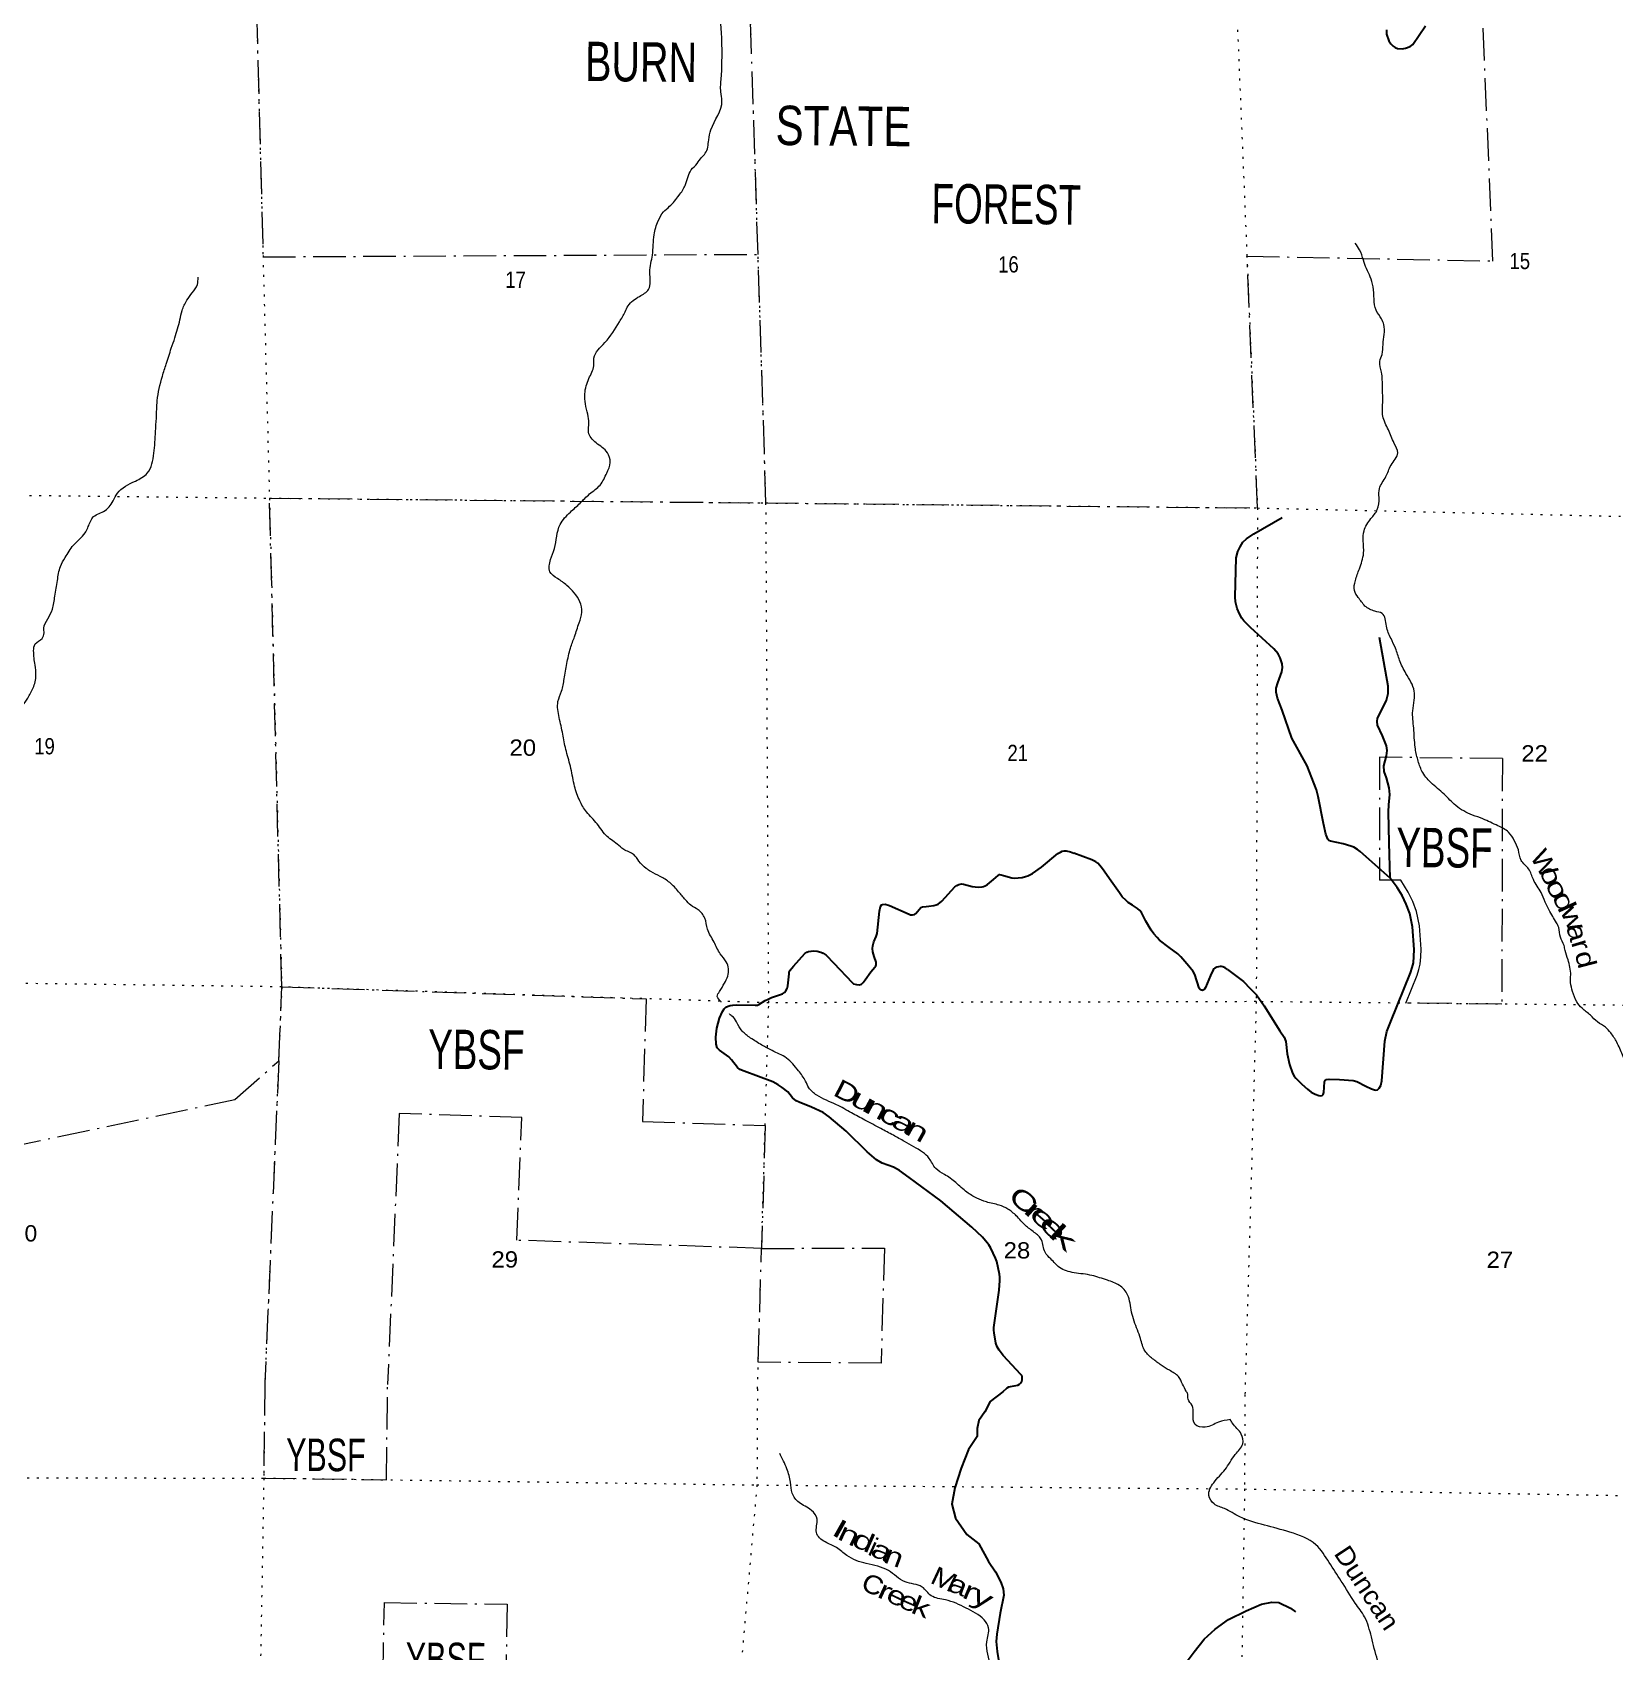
# Model space of a CAD drawing. Header units: feet. Extents: x -481249 to -254670, y -730376 to -544252.
# Drawn here: x -285320 to -268308, y -687327 to -669920 of the extents above; entities that cross this region are included whole.
import ezdxf
from ezdxf.enums import TextEntityAlignment as Align

# ---------------------------------------------------------------- set-up
doc = ezdxf.new("R2010")
doc.units = ezdxf.units.FT
doc.header["$LTSCALE"] = 70
doc.linetypes.add('DOT_DASHED', pattern=[7.7, 5, -1.2, 0.3, -1.2])
doc.linetypes.add('DOTTED', pattern=[1.5, 0.3, -1.2])
for name, color, linetype, lineweight in [('29', 7, 'Continuous', 25), ('34', 7, 'Continuous', 25), ('39', 7, 'Continuous', 13), ('41', 7, 'Continuous', 13), ('44', 7, 'DOT_DASHED', 13), ('7', 7, 'DOTTED', 13)]:
    doc.layers.add(name, color=color, linetype=linetype, lineweight=lineweight)

msp = doc.modelspace()

# ---------------------------------------------------------------- linework, layer by layer
at = {"layer": '29'}
msp.add_line((-272470.59, -679992.44), (-272298.77, -680124.22), dxfattribs=at)
for points in [[(-270761.51, -669893.41), (-270759.39, -669940.17), (-270736.95, -670010.92), (-270712.65, -670044.32), (-270689.28, -670067.7), (-270668.03, -670082.58), (-270641.37, -670093.53), (-270593.68, -670095.33), (-270555.44, -670088.96), (-270506.57, -670069.83), (-270479.18, -670050.25), (-270342.99, -669848.77)], [(-272222.77, -676316.23), (-272294.2, -676245.84), (-272317.11, -676216.5), (-272341.1, -676169.04), (-272367.22, -676114.11), (-272383.75, -676043.19), (-272388.54, -675989.32), (-272377.35, -675567.5), (-272359.76, -675500.83), (-272332.58, -675450.17), (-272304.32, -675400.57), (-272264.35, -675362.72), (-272185.46, -675311.52), (-271880.58, -675134.47)], [(-270722.88, -679013.59), (-271042.15, -678727.22), (-271071.47, -678705.35), (-271112.5, -678680.29), (-271142.89, -678668.02), (-271224.97, -678641.36), (-271361.42, -678615.76), (-271380.08, -678605.63), (-271390.21, -678593.36), (-271412.59, -678538.96), (-271438.18, -678423.77), (-271493.61, -678133.67), (-271512.26, -678062.75), (-271613.01, -677805.16), (-271779.31, -677506.52), (-271881.64, -677207.88), (-271932.27, -677077.23), (-271945.61, -677011.63), (-271945.07, -676968.44), (-271928.55, -676913.51), (-271885.91, -676794.05), (-271878.45, -676747.14), (-271881.64, -676708.73), (-271903.49, -676645.27), (-271924.29, -676602.07), (-271971.71, -676547.15), (-272222.77, -676316.23)], [(-270722.88, -679013.59), (-270730.34, -678630.69), (-270738.87, -678297.92), (-270735.67, -678224.33), (-270726.08, -678114.47), (-270731.4, -678040.88), (-270760.19, -677935.29), (-270785.77, -677864.9), (-270790.04, -677803.03), (-270760.19, -677696.37), (-270753.79, -677640.92), (-270760.19, -677589.72), (-270802.83, -677483.06), (-270856.13, -677367.87), (-270862.53, -677329.47), (-270856.13, -677291.08), (-270819.89, -677222.82), (-270760.19, -677099.09), (-270744.19, -677025.5), (-270743.13, -676949.77), (-270836.94, -676425.02)], [(-274468.4, -678893.15), (-274293.01, -678748.03), (-274266.36, -678730.96), (-274246.1, -678721.36), (-274225.85, -678717.1), (-274205.59, -678718.16), (-274159.75, -678729.89), (-274122.97, -678743.78)], [(-272470.59, -679992.44), (-272495.7, -679976.19), (-272519.69, -679966.06), (-272534.61, -679963.4), (-272547.94, -679963.39), (-272567.12, -679965), (-272585.07, -679969.08), (-272607.99, -679980.28), (-272615.9, -679987.66), (-272624.16, -679998.06), (-272651.87, -680057.78), (-272705.17, -680187.9), (-272715.57, -680205.77), (-272723.04, -680212.7), (-272737.8, -680218.07), (-272741.42, -680217.77), (-272748.62, -680215.9), (-272760.07, -680210.83), (-272767.81, -680203.64), (-272773.4, -680196.44), (-272822.44, -680047.12), (-272838.43, -680015.66), (-272884.26, -679957.53), (-272971.68, -679857.81), (-273005.79, -679825.27), (-273097.47, -679757.01), (-273201.41, -679677.02), (-273227.52, -679650.36), (-273263.24, -679611.96), (-273291.48, -679571.43), (-273349.05, -679475.44), (-273393.82, -679381.58), (-273413.01, -679358.64), (-273438.59, -679336.79), (-273489.76, -679302.66), (-273538.8, -679273.32), (-273560.12, -679253.6), (-273601.16, -679211.99), (-273632.6, -679170.41), (-273722.15, -679044.55), (-273813.83, -678910.17), (-273842.62, -678874.42), (-273862.86, -678852.57), (-273887.39, -678836.02), (-273928.96, -678816.31), (-274122.97, -678743.78)], [(-275681.56, -679312.59), (-275628.2, -679306.97), (-275602.59, -679300.53), (-275581.27, -679289.87), (-275542.92, -679260.04), (-275402.21, -679106.46), (-275381.93, -679091.49), (-275358.48, -679081.89), (-275329.69, -679074.42), (-275308.4, -679076.6), (-275216.7, -679102.15), (-275184.75, -679106.46), (-275151.13, -679108.02), (-275109.56, -679104.82), (-275093.57, -679101.62), (-275073.88, -679093.66), (-275049.86, -679080.29), (-274984.34, -679025.4), (-274936.86, -678984.3), (-274920.38, -678974.21), (-274903.82, -678975.77), (-274877.74, -678982.74), (-274787.62, -679009.9), (-274758.35, -679012.61), (-274721.53, -679009.9), (-274676.76, -679004.57), (-274643.22, -678995.54), (-274615.47, -678985.89), (-274566.47, -678961.41), (-274468.4, -678893.15)], [(-272298.77, -680124.22), (-272224.91, -680198.55), (-272159.88, -680267.88), (-272075.67, -680386.27), (-271908.3, -680651.85), (-271860.33, -680721.17), (-271844.34, -680767.04), (-271827.28, -680899.29), (-271803.83, -681014.48), (-271771.85, -681108.34), (-271754.26, -681141.94), (-271735.61, -681163.8), (-271669.51, -681227.8), (-271609.82, -681281.13), (-271569.84, -681312.59), (-271528.79, -681334.46), (-271487.76, -681349.92), (-271470.7, -681353.12), (-271452.04, -681347.26), (-271440.85, -681336.06), (-271434.98, -681317.39), (-271426.46, -681202.2), (-271419.53, -681187.8), (-271406.74, -681177.14), (-271375.29, -681172.34), (-271264.42, -681176.6), (-271118.91, -681188.87), (-271081.06, -681197.93), (-270982.99, -681249.13), (-270922.23, -681277.92), (-270889.18, -681287.53), (-270875.32, -681289.66), (-270858.27, -681286.46), (-270848.67, -681281.12), (-270838.01, -681270.46), (-270823.09, -681241.66), (-270812.43, -681189.4), (-270778.31, -680762.77), (-270755.93, -680659.31), (-270714.35, -680553.73), (-270501.15, -680028.97), (-270484.09, -679973.5), (-270471.3, -679922.31), (-270464.9, -679854.05), (-270462.77, -679777.26), (-270479.83, -679534.08), (-270510.74, -679392.22), (-270548.05, -679290.9), (-270591.76, -679198.1), (-270646.13, -679111.72), (-270722.88, -679013.59)], [(-276571.09, -681731.79), (-276753.9, -681576.59), (-276818.91, -681532.85), (-276941.51, -681474.2), (-277073.7, -681418.74), (-277106.73, -681404.86), (-277146.18, -681371.81), (-277197.35, -681307.82), (-277257.05, -681260.89), (-277302.88, -681232.08), (-277359.38, -681201.16), (-277666.39, -681085.97), (-277712.22, -681067.83), (-277738.88, -681047.58), (-277802.84, -680966.52), (-277832.69, -680932.39), (-277930.76, -680859.87), (-277957.4, -680835.33), (-277969.14, -680795.87), (-277972.33, -680720.14), (-277960.61, -680625.23), (-277930.76, -680516.42), (-277900.91, -680446.05), (-277881.73, -680416.17), (-277862.54, -680399.12), (-277837.48, -680387.9), (-277815.63, -680382.04), (-277787.38, -680377.23), (-277751.67, -680373.52), (-277547, -680377.77), (-277524.07, -680376.17), (-277508.62, -680369.25), (-277440.4, -680326.59), (-277410.01, -680312.17), (-277372.18, -680296.73), (-277252.78, -680254.07), (-277233.05, -680241.78), (-277219.2, -680222.58), (-277204.27, -680196.98), (-277197.35, -680168.74), (-277184.56, -680040.76), (-277181.35, -680021.54), (-277170.69, -680002.34), (-277137.66, -679959.7), (-277014, -679823.18), (-276993.73, -679809.29), (-276975.61, -679800.76), (-276945.76, -679795.42), (-276920.19, -679793.32), (-276882.87, -679795.42), (-276841.29, -679806.09), (-276815.71, -679817.82), (-276783.75, -679840.25), (-276702.73, -679925.57), (-276506.59, -680134.61), (-276489.51, -680146.32), (-276460.19, -680156.45), (-276428.75, -680159.12), (-276404.25, -680151.68), (-276386.11, -680134.58), (-276365.87, -680104.75), (-276306.18, -680019.43), (-276260.32, -679969.27), (-276250.72, -679953.27), (-276246.48, -679942.64), (-276246.46, -679913.81), (-276267.8, -679853.05), (-276281.64, -679805.02), (-276286.97, -679769.82), (-276284.86, -679737.86), (-276273.65, -679697.84), (-276246.48, -679639.74), (-276238.47, -679606.11), (-276212.37, -679366.7), (-276201.16, -679314.94), (-276190.5, -679300.01), (-276178.26, -679294.17), (-276149.99, -679291.48), (-276105.77, -679306.97), (-275892.57, -679400.83), (-275876.56, -679405.06), (-275857.37, -679407.19), (-275833.92, -679401.86), (-275820.08, -679392.3), (-275768.91, -679328.3), (-275750.77, -679319.73), (-275709.22, -679315.5), (-275681.56, -679312.59)], [(-274886.82, -684534.24), (-274839.92, -684491.99), (-274821.26, -684481.86), (-274804.75, -684476), (-274724.8, -684462.12), (-274707.2, -684453.07), (-274693.88, -684439.73), (-274681.62, -684418.94), (-274677.89, -684406.66), (-274678.96, -684373.61), (-274682.68, -684360.28), (-274690.69, -684346.94), (-274882.56, -684142.16), (-274925.73, -684086.17), (-274944.92, -684052.04), (-274959.32, -684009.91), (-274979.56, -683901.13), (-274982.76, -683870.2), (-274980.64, -683843.53), (-274925.2, -683442.52), (-274917.2, -683337.46), (-274918.26, -683301.2), (-274920.94, -683267.6), (-274950.77, -683133.22), (-274963.58, -683096.96), (-275015.8, -682990.3), (-275037.12, -682952.97), (-275053.12, -682930.58), (-275103.74, -682872.45), (-275219.42, -682764.2), (-275552.01, -682482.63), (-275893.12, -682230.93), (-275994.91, -682154.66), (-276059.42, -682120.01), (-276183.07, -682077.35), (-276242.22, -682039.47), (-276345.1, -681953.63), (-276571.09, -681731.79)], [(-274886.82, -684534.24), (-275022.61, -684638.52), (-275080.67, -684748.55), (-275141.96, -684843.83), (-275161.04, -684929.72), (-275162.09, -685015.89), (-275255.99, -685154.77), (-275332.6, -685356.04), (-275403.3, -685565.42), (-275435.54, -685743.31), (-275395.26, -685892.24), (-275271.14, -686068.49), (-275144.06, -686166.61), (-275038.14, -686356.62), (-274965.36, -686469.95), (-274906.59, -686581.08), (-274881.64, -686652.46), (-274874.21, -686719.86), (-274914.65, -686913.67), (-274951.46, -687137.59), (-274956.28, -687216.66), (-274945.71, -687324.07), (-274925.18, -687459.35)], [(-273246.14, -688236.61), (-273182.79, -688054.22), (-273120.69, -687892.81), (-273056.64, -687735.44), (-272996.77, -687592.04), (-272924.97, -687456.84), (-272827.19, -687328.04), (-272721.32, -687193.35), (-272601.77, -687086.92), (-272458.19, -686982.87), (-272270.63, -686887.49), (-272103.42, -686817.87), (-271994.67, -686795.59), (-271916.78, -686798.64), (-271791.26, -686860.67), (-271737.6, -686897.55)]]:
    msp.add_lwpolyline(points, dxfattribs=at)
at = {"layer": '34', "lineweight": 13}
msp.add_spline([(-261118.49, -684692.96), (-261186.54, -684902.46), (-261332.31, -685186.87), (-261520.98, -685536.77), (-261805.35, -685845.13), (-262159.22, -686100.34), (-262512.28, -686289.42), (-263134.02, -686486.46), (-263860.11, -686693.95), (-264932.06, -686992.41), (-265650.08, -687196.02), (-266372.34, -687427.58), (-267079.81, -687639.36), (-268661.36, -688202), (-268934.94, -688326.88), (-269740.16, -688777.69), (-271165.93, -689666.27), (-271538.62, -689874.89), (-272434.97, -690338.36), (-273188.14, -690629.62), (-274255.54, -690884.07), (-275165.07, -691012.62), (-276612.05, -691165.12), (-277601.15, -691244.37), (-278534.75, -691374.56), (-278979.04, -691484.09), (-279587.41, -691735.45), (-280358.3, -692164.74), (-280951.86, -692516.53), (-281369.18, -692714.66), (-281817.06, -692790.07), (-282545.92, -692730.95), (-283180.27, -692647.2), (-283645.33, -692652.19), (-284125.93, -692806.89), (-284680.08, -693187.73), (-285323.42, -693841.42), (-286094.36, -694439.06), (-286894.38, -694791.74), (-287495.57, -694947.01), (-288146.12, -695041.39), (-288330.43, -695051.31)], degree=3, dxfattribs=at)
at = {"layer": '39'}
for points in [[(-279748.94, -675585.18), (-279706.62, -675469.75), (-279645.47, -675210.33), (-279534.64, -675076.23), (-279430.56, -674980.08), (-279328.44, -674881.89), (-279216.35, -674785.91), (-279143.7, -674657.05), (-279107.43, -674543.5), (-279137.46, -674438.63), (-279259.66, -674331.91), (-279339.63, -674218.02), (-279335.69, -674117.85), (-279347.92, -674025.37), (-279373.84, -673914.58), (-279379.71, -673804.19), (-279336.46, -673640.65), (-279283.69, -673503.37), (-279282.1, -673421.2), (-279164.64, -673255.15), (-279007.98, -673031.74), (-278945.74, -672922.72), (-278914.45, -672859.2), (-278792.22, -672757.4), (-278694.57, -672683.18), (-278680.94, -672496.99), (-278653.33, -672313.09), (-278635.07, -672094.92), (-278590.09, -671945.45), (-278534.13, -671850.34), (-278468.81, -671789.5), (-278366.3, -671671.27), (-278300.1, -671564.33), (-278236.77, -671399.2), (-278171.26, -671328.34), (-278125.94, -671265.09), (-278084.97, -671219.8), (-278048.12, -671076.19), (-278023.94, -670966.4), (-277905.69, -670656.01), (-277917.85, -670559.52), (-277912.97, -670411.25), (-277905.28, -670220.94), (-277908.36, -669966.24), (-277924.39, -669759.41), (-277937.2, -669592.74), (-277951.17, -669279.68), (-277976.29, -669024.54), (-278057.45, -668868.52), (-278108.94, -668733.15), (-278088.58, -668613.26), (-278139.55, -668347.58), (-278194.08, -668162.02), (-278308.64, -667971.25), (-278365.15, -667887.9), (-278455.21, -667777.82), (-278538.99, -667653.83), (-278592.06, -667496.37), (-278620.23, -667295.3), (-278642.36, -667092.36), (-278678.78, -666903.15), (-278758.2, -666761.2), (-278840.25, -666651.28), (-278827.75, -666523.22), (-278799.37, -666403.49), (-278758.55, -666261.96), (-278731.3, -666200.35), (-278660.05, -666143.65)], [(-270991.94, -676088.48), (-271064.29, -675994.79), (-271104.92, -675919.79), (-271094.85, -675813.73), (-271052.3, -675686.27), (-271006.96, -675518.76), (-271010.41, -675386.37), (-271002.3, -675278.26), (-270927.61, -675147.44), (-270859.59, -675050.57), (-270841.04, -674920.62), (-270837.17, -674824.46), (-270766.53, -674695.56), (-270712.03, -674572.35), (-270639.3, -674439.48), (-270677.43, -674338.46), (-270740.71, -674190.82), (-270800.03, -674045.27), (-270801.24, -673900.89), (-270804.06, -673736.42), (-270814.9, -673571.79), (-270832.72, -673457.15), (-270807.21, -673381.48), (-270797.13, -673275.42), (-270788.97, -673061.05), (-270813.85, -673000.4), (-270872.13, -672904.99), (-270893.88, -672786.26), (-270905.34, -672653.7), (-270935.34, -672546.83), (-270975.74, -672459.8), (-271008.06, -672368.93), (-271049.96, -672255.8), (-271096.72, -672186.69)], [(-288151.22, -680343.67), (-288090.4, -680323.25), (-287988.36, -680229.06), (-287915.15, -680174.4), (-287823.9, -680120.1), (-287781.46, -679998.65), (-287680.24, -679946.56), (-287520.49, -679873.59), (-287506.83, -679789.65), (-287489.06, -679699.79), (-287386.2, -679563.52), (-287311.98, -679456.74), (-287238.18, -679372.02), (-287106.71, -679310.51), (-286997.24, -679246.55), (-286874.66, -679126.72), (-286728.82, -679047.45), (-286568.33, -678936.4), (-286419.82, -678823.11), (-286304.13, -678644.99), (-286204.93, -678490.6), (-286115.48, -678321.98), (-286044.8, -678191.08), (-285959.17, -678116.62), (-285849, -678016.58), (-285787.58, -677949.65), (-285689.93, -677875.43), (-285583.54, -677763.29), (-285545.61, -677667.82), (-285529.88, -677579.91), (-285561.45, -677450.96), (-285527.07, -677331.35), (-285481.32, -677246.06), (-285369.79, -677075.88), (-285311.55, -676966.78), (-285280.9, -676833.07), (-285290.75, -676720.59), (-285305.83, -676567.91), (-285288.37, -676494.08), (-285215.07, -676435.4), (-285193.87, -676375.68), (-285196.91, -676325.5), (-285154.86, -676224.09), (-285104.76, -676120.84), (-285077.96, -675979.03), (-285050.69, -675813.16), (-285017.69, -675661.45), (-284967.74, -675566.22), (-284876.94, -675431.71), (-284752.13, -675299.89), (-284701.91, -675190.63), (-284672.81, -675137.08), (-284555.25, -675069.28), (-284450.85, -674957.1), (-284405.15, -674873.81), (-284212.21, -674743.37), (-284084.28, -674657.73), (-284012.01, -674444.65), (-283995.44, -674210.4), (-283986.64, -674066.22), (-283977.01, -673879.95), (-283921.8, -673616.41), (-283881.17, -673484.9), (-283825.78, -673315.59), (-283787.5, -673202.08), (-283733.68, -673010.69), (-283709.7, -672910.92), (-283657.44, -672799.7), (-283601.75, -672718.61), (-283545.95, -672631.52), (-283538.39, -672551.47)], [(-277913.18, -680344.51), (-277914.99, -680341.86), (-277955.94, -680282.89), (-277930.89, -680231.26), (-277879.06, -680142.08), (-277843.48, -680064.61), (-277858.56, -679911.92), (-277923.05, -679826.41), (-277990.72, -679698.74), (-278060.21, -679561), (-278089.97, -679442.11), (-278162.39, -679352.43), (-278239.6, -679302.75), (-278298.61, -679245.42), (-278371.07, -679157.75), (-278467.38, -679059.57), (-278568.32, -678993.38), (-278671.53, -678941.17), (-278718.99, -678908.13), (-278797.62, -678828.36), (-278854.4, -678759.04), (-278961.54, -678702.75), (-279032.62, -678647.18), (-279153.01, -678550.52), (-279260.56, -678412.02), (-279374.31, -678283.41), (-279442.15, -678163.75), (-279495.14, -678002.28), (-279535.49, -677808.99), (-279584.08, -677627.57), (-279617, -677464.5), (-279655.62, -677285.28), (-279668.34, -677114.6), (-279630.07, -677001.09), (-279601.46, -676869.33), (-279572.23, -676705.52), (-279534.94, -676539.85), (-279490.46, -676416.44), (-279441.47, -676267.06), (-279411.21, -676153.38), (-279433.07, -676040.66), (-279573.99, -675865.4), (-279672.76, -675791.23), (-279755.51, -675717.38), (-279748.94, -675585.18)], [(-264389.84, -684655.84), (-264408.28, -684591.94), (-264489.22, -684528.15), (-264582.53, -684482.16), (-264652.84, -684386.51), (-264686.8, -684277.56), (-264705.38, -684098.74), (-264723.59, -684004.14), (-264762.3, -683933.19), (-264880.53, -683828.55), (-265028.54, -683709.28), (-265140.96, -683614.78), (-265251.56, -683530.35), (-265350.88, -683484.24), (-265438.18, -683438.37), (-265518.77, -683356.55), (-265561.53, -683287.52), (-265655.99, -683197.39), (-265810.51, -683104.05), (-265923.08, -683017.58), (-266011.57, -682929.58), (-266096.44, -682861.71), (-266183.66, -682811.83), (-266268.88, -682761.99), (-266295.3, -682677.25), (-266345.64, -682586.01), (-266410.32, -682510.52), (-266482.66, -682416.84), (-266555.4, -682343.19), (-266644.27, -682275.24), (-266751.02, -682198.9), (-266838.17, -682145.02), (-266937.88, -682118.95), (-267047.45, -682084.66), (-267162.76, -682036.22), (-267225.94, -681986.83), (-267281.07, -681935.59), (-267370.64, -681903.71), (-267435.63, -681844.26), (-267482.74, -681793.18), (-267595.55, -681718.73), (-267676.72, -681666.97), (-267768.37, -681639.06), (-267919.94, -681599.92), (-268006.31, -681505.95), (-268024.25, -681397.32), (-268060.26, -681290.33), (-268100.04, -681171.23), (-268126.57, -681092.5), (-268151.84, -681051.89), (-268223.29, -680912.11), (-268284.76, -680774.53), (-268348.98, -680674.99), (-268405.95, -680615.7), (-268491.01, -680557.85), (-268567.79, -680486.13), (-268658.52, -680410.11), (-268715.34, -680342.81), (-268759.24, -680229.64), (-268781.46, -680134.96), (-268779.87, -680052.79), (-268808.78, -679889.8), (-268840.66, -679788.1), (-268851.91, -679736.56), (-268890.23, -679645.56), (-268908.28, -679542.94), (-268933.35, -679491.33), (-269012.86, -679354.37), (-269053.85, -679268.76), (-269097.4, -679166.2), (-269180.91, -679028.18), (-269232.79, -678912.85), (-269313.19, -678821.01), (-269343.07, -678708.13), (-269387.21, -678606.99), (-269447.61, -678517.55), (-269562.53, -678449.07), (-269723.46, -678375.66), (-269836.88, -678333.27), (-270015.29, -678231.43), (-270139.22, -678110.64), (-270285.07, -677983.39), (-270378.91, -677861.2), (-270424.62, -677737.98), (-270452.11, -677605.1), (-270468.15, -677398.26), (-270478.56, -677211.59), (-270462.32, -677097.63), (-270462.46, -677001.39), (-270550.97, -676811.14), (-270620.38, -676669.39), (-270663.98, -676540.19), (-270712.08, -676436.97), (-270761.57, -676301.64), (-270807.05, -676166.39), (-270886.77, -676142.73), (-270991.94, -676088.48)], [(-272897.05, -684558.29), (-272913.22, -684526.79), (-272953.85, -684451.79), (-272996.38, -684370.74), (-273095.27, -684302.58), (-273182.38, -684246.69), (-273275.26, -684178.65), (-273355.85, -684096.83), (-273405.34, -683961.5), (-273437.61, -683868.62), (-273502.04, -683676.85), (-273544.55, -683491.53), (-273632.76, -683389.51), (-273761.98, -683334.77), (-273927.34, -683283.32), (-274119.17, -683253.39), (-274276.44, -683198.09), (-274368.86, -683106.01), (-274431.57, -683032.56), (-274469.12, -682901.48), (-274547.7, -682819.7), (-274642.47, -682745.61), (-274740.67, -682641.38), (-274831.47, -682569.37), (-274924.86, -682527.39), (-275062.48, -682492.54), (-275165.92, -682452.36), (-275270.91, -682388.09), (-275391.18, -682285.42), (-275513.72, -682196.73), (-275606.69, -682132.7), (-275676.75, -682025.03), (-275747.6, -681957.44), (-275842.68, -681899.38), (-275941.81, -681843.25), (-276062.78, -681776.65), (-276197.66, -681703.76), (-276370.25, -681612.06), (-276513.07, -681535), (-276675.72, -681447.51), (-276886.19, -681345.03), (-276970.83, -681265.13), (-277005.53, -681194.25), (-277083.54, -681082.41), (-277213.17, -680945.46), (-277365.96, -680866.19), (-277477.03, -680805.81), (-277597.84, -680731.2), (-277688.57, -680655.18), (-277748.81, -680557.73), (-277797.7, -680494.59), (-277817.5, -680482.16), (-277825.18, -680471.29)], [(-272439.99, -684832.56), (-272566.6, -684860.71), (-272709.57, -684914.67), (-272819.44, -684884.95), (-272840.09, -684770.39), (-272851.04, -684682.04), (-272894.3, -684613.24), (-272897.07, -684558.25)], [(-270031, -688900.98), (-270063.58, -688836.94), (-270140.76, -688755.6), (-270175.19, -688620.79), (-270226.54, -688393.53), (-270277.22, -688276.52), (-270396.34, -688182.52), (-270534.61, -688016.08), (-270666.41, -687811.66), (-270770.39, -687627.7), (-270856.03, -687417.96), (-270923.13, -687168.42), (-270996.67, -686952.85), (-271097.09, -686805.02), (-271246.53, -686568.26), (-271376.4, -686369.88), (-271520.36, -686177.3), (-271799.33, -686042.8), (-272072.99, -685966.51), (-272338.49, -685878.32), (-272503.77, -685789.64), (-272613.4, -685739.88), (-272670.42, -685648.82), (-272618.63, -685511.31), (-272496.66, -685370.85), (-272386.44, -685208.17), (-272306.87, -685093.12), (-272321.63, -684988.68), (-272418.38, -684868.96), (-272439.99, -684832.56)], [(-274737.74, -688059.89), (-274835.89, -688015.2), (-274963.46, -687957.15), (-275044.98, -687903.81), (-275096.23, -687832.88), (-275082.98, -687732.87), (-275025.85, -687485.21), (-275058.72, -687222.15), (-275038.82, -687070.13), (-275087.9, -686985.2), (-275280.77, -686858.02), (-275502.18, -686770.5), (-275655.97, -686726.08), (-275753.04, -686632.42), (-275936.77, -686577.53), (-276115.66, -686454.57), (-276353.28, -686380.83), (-276562.66, -686293.48), (-276673.86, -686207.62), (-276795.39, -686147.66), (-276890.6, -686046.78), (-276882.61, -685903.83), (-276943.59, -685808.71), (-277076.83, -685722.51), (-277149.8, -685625.2), (-277168.4, -685506.67), (-277206.72, -685361.78), (-277284.87, -685196.25)], [(-261759.2, -687252.82), (-261768.44, -687256.7), (-261949.73, -687330.12), (-262254.74, -687523.93), (-262552.92, -687649.7), (-262807.52, -687818.22), (-263129.13, -688057.88), (-263347.49, -688212.91), (-263434.66, -688293.77), (-263533.68, -688360.42), (-263536.91, -688460.59), (-263603.31, -688481.63), (-263723.99, -688515.88), (-263806.81, -688568.74), (-264025.97, -688461.21), (-264349.07, -688330.06), (-264683.59, -688312.97), (-265014.36, -688318), (-265254.64, -688298.33), (-265655.44, -688292.27), (-265978.34, -688309.44), (-266069.69, -688239.91), (-266142.35, -688116.55), (-266233.92, -688065.06), (-266256.82, -688134.86), (-266264.1, -688238.98), (-266351.44, -688333.86), (-266414.13, -688379.01), (-266492.55, -688564.22), (-266610.98, -688742.82), (-266676.18, -688830.02), (-266921.89, -688926.52), (-267183.84, -689205.16), (-267440.84, -689405.71), (-267556.56, -689526.22), (-267800.99, -689682.87), (-267946.79, -689804.93), (-268116.71, -689932.64), (-268263.56, -689976.52), (-268375.95, -689988.85), (-268594.09, -690125.85), (-269005.93, -690368.15), (-269321.02, -690565.82), (-269560.88, -690676.44), (-269719.34, -690686.07), (-269847.52, -690678.12), (-269874.55, -690757.88), (-270069.76, -690823.07), (-270159.23, -690927.95), (-270217.22, -690917.05), (-270292.03, -690805.69), (-270404.03, -690785.95), (-270668.19, -690916.25), (-271022.5, -691043.17), (-271449.41, -691207.08), (-271734.02, -691371.14), (-271920.98, -691580.76), (-272097.69, -691772.51), (-272245.45, -691890.53), (-272293.06, -692014.08), (-272311.53, -692049.87), (-272643.14, -692123.03), (-273156.35, -692295.65), (-273677.69, -692478.18), (-274052.53, -692644.88), (-274302.05, -692725.29), (-274386.07, -692876.34), (-274391.49, -692992.51), (-274554.84, -693074.22), (-274755.58, -693099.24), (-274933.78, -693084.52), (-275458.01, -693174.81)]]:
    msp.add_spline(points, degree=3, dxfattribs=at)
at = {"layer": '44'}
for p, q in [((-270834.38, -677712.88), (-270837.53, -679032.9)), ((-269514.41, -677726.3), (-270834.38, -677712.88)), ((-269514.41, -677726.3), (-269520.7, -680366.36)), ((-270605.64, -679035.26), (-270837.53, -679032.9)), ((-269520.7, -680366.36), (-270553.01, -680355.87)), ((-282670.1, -680975.68), (-282820.39, -684439.21))]:
    msp.add_line(p, q, dxfattribs=at)
for points in [[(-277432.25, -674978.25), (-272148, -675032.62), (-272260.86, -672325.56), (-269616.38, -672377.84), (-269726.56, -669735.15), (-272371.03, -669682.86), (-272346.31, -664476.44), (-274730.97, -664421.72)], [(-287982.73, -667016.68), (-287937.81, -667017.26), (-287910.11, -665667.41), (-286590.18, -665684.64), (-286617.27, -667004.4), (-285423.52, -667019.98), (-285551.19, -669658.54), (-284230.48, -669675.78), (-284166.64, -668356.5), (-282845.93, -668373.74), (-282909.77, -669693.02), (-282839.61, -672332.68), (-277517.58, -672305.95)], [(-277517.58, -672305.95), (-277601.89, -669665.66), (-277544.26, -668345.84)], [(-282637.98, -680180.51), (-282770.67, -674926.8), (-277432.25, -674978.25), (-277517.58, -672305.95)], [(-270553.01, -680355.87), (-270430.43, -680054.16), (-270411.81, -679993.63), (-270397.16, -679934.97), (-270390, -679858.6), (-270387.7, -679775.67), (-270405.39, -679523.42), (-270438.57, -679371.18), (-270478.8, -679261.91), (-270525.85, -679162.01), (-270605.64, -679035.26)], [(-288128.57, -684374.12), (-288089.4, -683161.3), (-285575.69, -681903.28), (-283141.33, -681391.46), (-282670.1, -680975.68), (-282637.98, -680180.51)], [(-282637.98, -680180.51), (-278721.4, -680308.93), (-278760.19, -681628.37), (-277440.89, -681671.63), (-277479.72, -682992.38)], [(-277479.72, -682992.38), (-280112.65, -682904.73), (-280055.96, -681585.88), (-281375.32, -681542.62), (-281500.48, -684454.3)], [(-282820.39, -684439.22), (-282832.07, -685461.14), (-281512.19, -685479.6), (-281500.48, -684454.3)]]:
    msp.add_lwpolyline(points, dxfattribs=at)
for points in [[(-277479.72, -682992.38), (-276159.06, -682989.19), (-276195.43, -684226.23), (-277515.68, -684215.36)], [(-281535.28, -686799.4), (-280215.4, -686817.86), (-280238.5, -688137.66), (-281558.38, -688119.2)]]:
    msp.add_lwpolyline(points, close=True, dxfattribs=at)
at = {"layer": '7'}
for points in [[(-282750.55, -638793.02), (-282734.13, -643665.97), (-282778.37, -648948.18), (-282712.65, -654038.14), (-282771.55, -659249.88), (-282652.35, -664372.99), (-282909.77, -669693.02), (-282770.67, -674926.8), (-282637.98, -680180.51), (-282820.39, -684439.21)], [(-277524.14, -684502.95), (-277402.1, -680352.19), (-277432.25, -674978.25), (-277601.89, -669665.66), (-277370.83, -664361.14), (-277546.08, -659234.9), (-277459.98, -654067.81), (-277623.14, -648937.8), (-277748.19, -643806.55), (-277675.31, -643148.38), (-277549.63, -638855.73)], [(-272319.48, -663407.49), (-272346.31, -664476.44), (-272371.03, -669682.86), (-272148, -675032.62), (-272160.64, -680339.53), (-272282.63, -684564.98)], [(-288079.9, -674865.9), (-282770.67, -674926.8), (-277432.25, -674978.25), (-272148, -675032.62), (-266869.04, -675153.05), (-261775.92, -675141.41), (-256630.13, -675100.76), (-256069.03, -675110.09)], [(-266927.68, -680392.71), (-266942.51, -680392.57), (-272160.64, -680339.53), (-277402.1, -680352.19), (-282637.98, -680180.51), (-288144.81, -680108.72)], [(-282820.39, -684439.21), (-282832.07, -685461.14), (-282924.64, -690751.02), (-282956.93, -693065.41)], [(-277524.14, -684502.95), (-277529.53, -685535.29), (-277755.26, -688103.35), (-277673.64, -690778.28), (-277677.46, -693416.19)], [(-272282.63, -684564.98), (-272286.73, -685578.46), (-272367.86, -690752.26), (-272388.27, -692088.71)], [(-288211.04, -685458.19), (-282832.07, -685461.14), (-277529.53, -685535.29), (-272286.73, -685578.46), (-267020.48, -685670.09), (-264280.23, -685705.29)]]:
    msp.add_lwpolyline(points, dxfattribs=at)

# ---------------------------------------------------------------- texts
at = {"layer": '41'}
for s, rotation, width, p in [('W', 300.1, 1.15, (-269223.19, -678777.56)), ('o', 295.849, 1.35, (-269125.38, -678936.03)), ('o', 297.734, 1.4, (-269061.36, -679078.39)), ('d', 294.549, 1.5, (-268985.28, -679203.4)), ('w', 294.817, 1.35, (-268897.22, -679366.87)), ('a', 286.809, 1.2, (-268831.28, -679538.8)), ('r', 286.824, 1.25, (-268777.93, -679702.27)), ('d', 284.626, 1.25, (-268738.37, -679820.21)), ('D', 332.849, 1.35, (-276723.63, -681340.68)), ('u', 331.671, 1.6, (-276540.7, -681434.95)), ('n', 331.856, 1.55, (-276387.25, -681517.68)), ('c', 331.923, 1.6, (-276239.06, -681596.89)), ('a', 331.409, 1.55, (-276099.18, -681671.59)), ('n', 330.711, 1.55, (-275951.69, -681752.09)), ('Duncan', 303.414, 1.1, (-271332.49, -686272.68))]:
    msp.add_text(s, height=200, rotation=rotation, dxfattribs=dict(at, width=width)).set_placement(p)
for s, rotation, width, p in [('C', 321.209, 1.55, (-274725.62, -682553.95)), ('r', 318.015, 2.15, (-274609.31, -682657.33)), ('e', 319.451, 1.85, (-274512.26, -682737.76)), ('e', 317.046, 1.95, (-274409.05, -682841.01)), ('k', 317.818, 2.15, (-274303.35, -682945.73)), ('I', 330.522, 1.7, (-276686.17, -686092.51)), ('n', 334.534, 1.45, (-276578.03, -686158.48)), ('d', 336.026, 1.5, (-276421.74, -686228)), ('i', 335.492, 1.1, (-276318.38, -686292.77)), ('a', 336.38, 1.4, (-276224.42, -686331.58)), ('n', 339.471, 1.3, (-276087.92, -686396.85)), ('C', 337.026, 1.15, (-276322.05, -686699.21)), ('M', 334.951, 1.2, (-275557.68, -686639.27)), ('a', 338.43, 1.35, (-275402.12, -686701.05)), ('r', 335.192, 1.5, (-276188.83, -686762.59)), ('e', 333.88, 1.35, (-276066.6, -686815.46)), ('r', 336.939, 1.45, (-275275.15, -686766.35)), ('y', 331.321, 1.55, (-275147.56, -686829.93)), ('e', 336.471, 1.3, (-275933.95, -686877.3)), ('k', 338.692, 1.4, (-275798.59, -686938.67))]:
    msp.add_text(s, height=200, rotation=rotation, dxfattribs=dict(at, width=width)).set_placement(p, align=Align.CENTER)
at = {"layer": '44'}
for s, height, rotation, width, p in [('BURN', 423.5, 359.433, 0.75, (-279378.85, -670442.66)), ('STATE', 423.5, 359.433, 0.8, (-277330.98, -671130.13)), ('FOREST', 423.5, 359.433, 0.7, (-275653.72, -671970.68)), ('YBSF', 423.5, 359.433, 0.7, (-270656.5, -678891.31)), ('YBSF', 423.5, 359.433, 0.7, (-281065.85, -681061.43)), ('YBSF', 350, 359.708, 0.7, (-282592.19, -685384.55)), ('YBSF', 350, 359.708, 0.7, (-281305.57, -687578.34))]:
    msp.add_text(s, height=height, rotation=rotation, dxfattribs=dict(at, width=width)).set_placement(p)
at = {"layer": '7'}
for s, width, p in [('16', 0.85, (-274936.09, -672501.2)), ('15', 0.85, (-269437.93, -672464.91)), ('17', 0.85, (-280235.79, -672666.44)), ('19', 0.85, (-285299.5, -677681.3)), ('20', 1.1, (-280190.08, -677696.29)), ('21', 0.85, (-274836.01, -677753.39)), ('22', 1.1, (-269311.1, -677758.15)), ('30', 1.05, (-285540.83, -682917.61)), ('29', 1.1, (-280384.19, -683198.09)), ('28', 1.1, (-274876.91, -683100.69)), ('27', 1.1, (-269684.53, -683201.93))]:
    msp.add_text(s, height=175, dxfattribs=dict(at, width=width)).set_placement(p)

doc.saveas('drawing.dxf')
